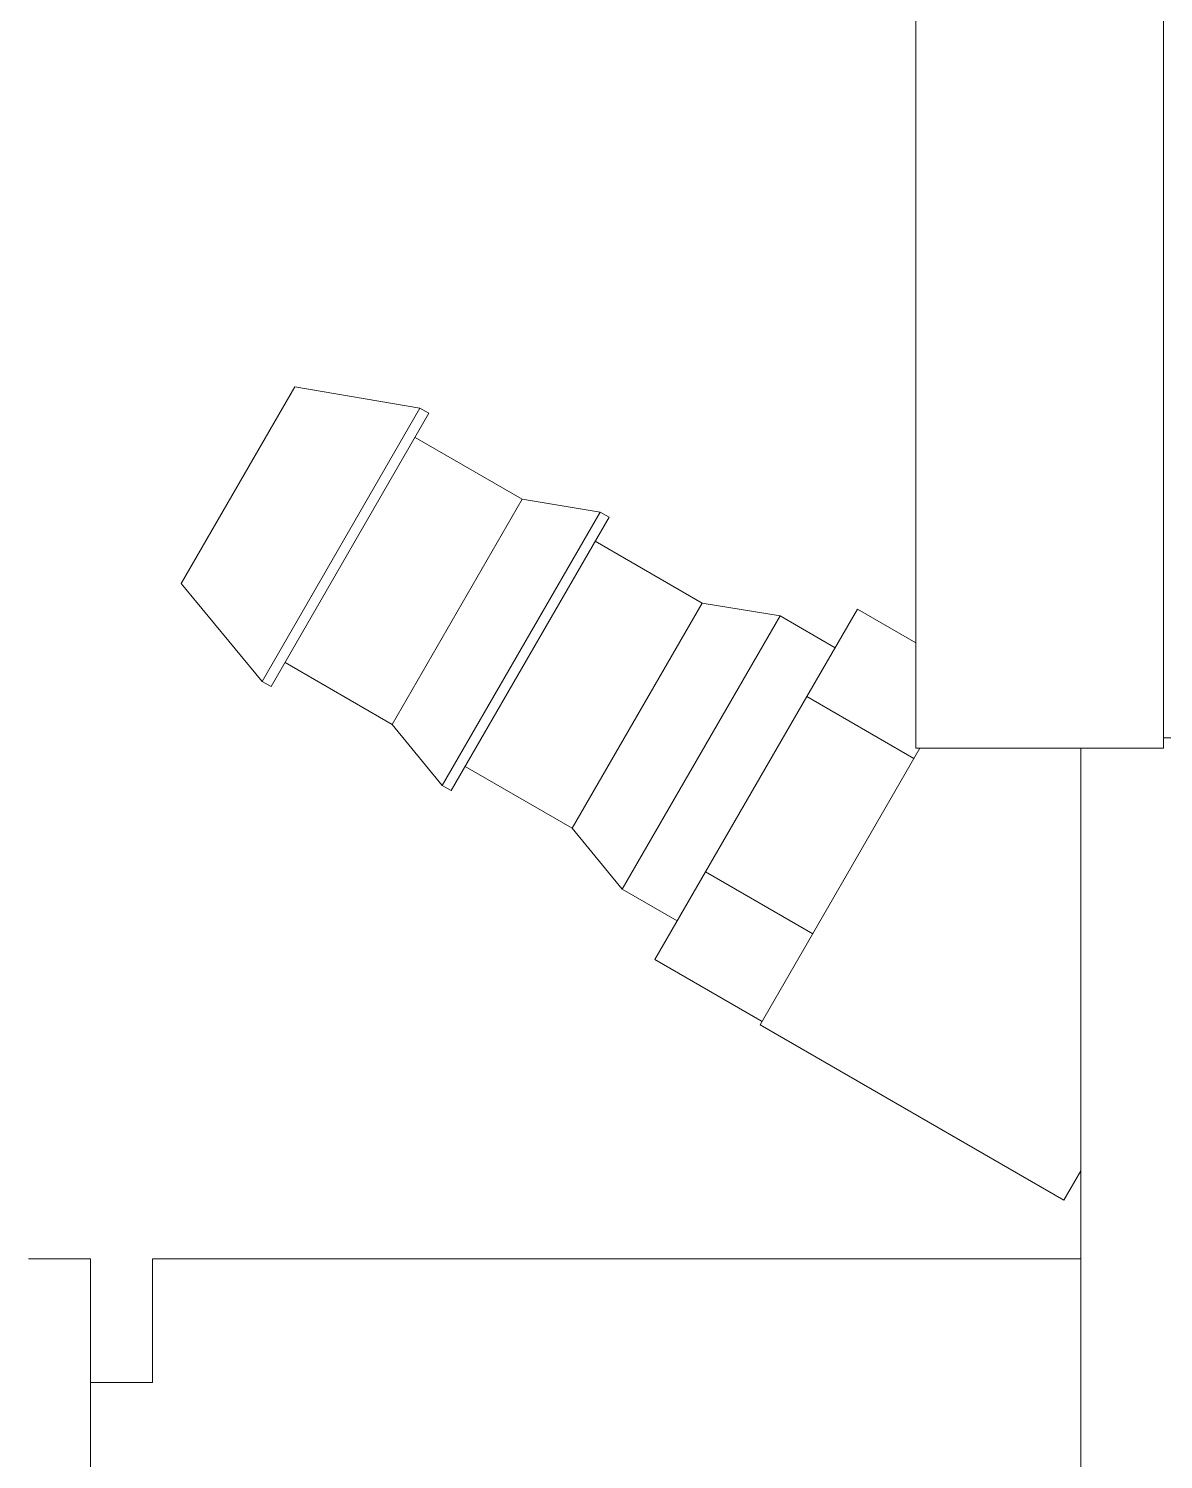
# Model space of a CAD drawing. Header units: millimetres. Extents: x 0 to 8410, y 0 to 5940.
# Drawn here: x 408.1 to 463.1, y 4799.1 to 4868.5 of the extents above; entities that cross this region are included whole.
import ezdxf

# ---------------------------------------------------------------- set-up
doc = ezdxf.new("R2010")
doc.units = ezdxf.units.MM
doc.header["$LTSCALE"] = 10
doc.layers.add('가시적인 것(ISO)', color=3, linetype='Continuous', lineweight=5, true_color=0x00ff00)

msp = doc.modelspace()

# ---------------------------------------------------------------- linework, layer by layer
at = {"layer": '가시적인 것(ISO)'}
for p, q in [((451.094, 4833.596), (451.094, 4893.596)), ((463.094, 4833.596), (463.094, 4893.596)), ((420.991, 4851.11), (415.489, 4841.581)), ((420.991, 4851.11), (427.062, 4850.087)), ((427.062, 4850.087), (419.411, 4836.834)), ((427.499, 4849.836), (419.847, 4836.582)), ((427.499, 4849.836), (427.062, 4850.087)), ((432.02, 4845.666), (426.824, 4848.666)), ((432.02, 4845.666), (425.718, 4834.751)), ((432.02, 4845.666), (435.788, 4845.049)), ((435.788, 4845.049), (428.136, 4831.796)), ((436.224, 4844.798), (428.573, 4831.545)), ((436.224, 4844.798), (435.788, 4845.049)), ((440.745, 4840.627), (435.548, 4843.627)), ((415.489, 4841.581), (419.411, 4836.834)), ((440.745, 4840.627), (434.444, 4829.715)), ((440.745, 4840.627), (444.513, 4840.01)), ((444.513, 4840.01), (436.863, 4826.76)), ((447.18, 4838.471), (444.513, 4840.01)), ((445.808, 4836.096), (448.262, 4840.346)), ((448.262, 4840.346), (451.094, 4838.711)), ((425.718, 4834.751), (420.522, 4837.751)), ((419.847, 4836.582), (419.411, 4836.834)), ((440.901, 4827.596), (445.808, 4836.096)), ((445.808, 4836.096), (451.004, 4833.096)), ((425.718, 4834.751), (428.136, 4831.796)), ((463.594, 4834.096), (463.094, 4834.096)), ((443.551, 4820.185), (451.293, 4833.596)), ((463.094, 4833.596), (451.094, 4833.596)), ((459.094, 4833.596), (459.094, 4754.096)), ((434.444, 4829.715), (429.248, 4832.715)), ((428.573, 4831.545), (428.136, 4831.796)), ((434.444, 4829.715), (436.863, 4826.76)), ((438.447, 4823.346), (440.901, 4827.596)), ((440.901, 4827.596), (446.097, 4824.596)), ((439.529, 4825.22), (436.863, 4826.76)), ((438.447, 4823.346), (443.643, 4820.346)), ((443.551, 4820.185), (458.273, 4811.685)), ((459.094, 4813.106), (458.273, 4811.685)), ((411.094, 4808.846), (408.094, 4808.846)), ((411.094, 4808.846), (411.094, 4668.846)), ((414.094, 4808.846), (459.094, 4808.846)), ((414.094, 4808.846), (414.094, 4802.846)), ((414.094, 4802.846), (411.094, 4802.846))]:
    msp.add_line(p, q, dxfattribs=at)

doc.saveas('drawing.dxf')
